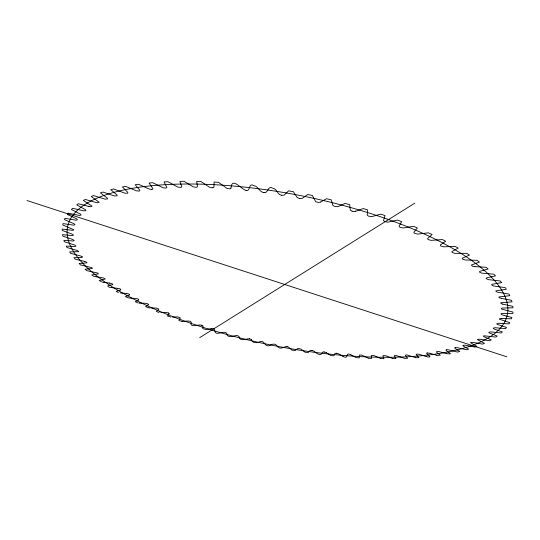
<?xml version="1.0" encoding="UTF-8"?>
<svg xmlns="http://www.w3.org/2000/svg" width="540" height="540" viewBox="0 0 540 540"><rect width="100%" height="100%" fill="white"/><g stroke="black" fill="none" stroke-linecap="round" stroke-linejoin="round"><path stroke-width="0.81" d="M82.269 256.865L80.73 255.987L70.632 253.348L69.647 251.897L78.759 251.64L77.294 250.499L67.028 247.55L66.278 246.105L75.08 246.47L75.978 246.091L74.608 244.978L64.388 241.785L63.882 240.347L73.136 241.002L74.162 240.617L72.934 239.524L62.755 236.068L62.512 234.657L72.353 235.609L73.21 235.467L73.339 234.988L72.164 234.11L62.188 230.445L62.222 229.054L72.455 230.324L73.42 230.202L73.616 229.682L62.735 224.944L63.045 223.587L73.575 225.167L74.972 224.701L74.095 223.776L64.429 219.591L65.036 218.282L75.931 220.199L77.47 219.74L76.653 218.822L67.311 214.434L68.222 213.179L79.38 215.426L81.108 215.015L80.419 214.11L71.415 209.507L72.637 208.312L83.99 210.897L85.928 210.539L85.313 209.621L76.768 204.849L78.307 203.728L88.837 206.408M230.999 188.021C231.788 176.499 241.103 189.128 245.95 190.384M230.999 188.082L229.912 188.845L227.09 188.494L218.592 182.345L214.124 182.081L213.907 187.285L212.321 187.819M320.612 202.034L326.538 198.713L331.223 199.841L332.883 205.396L334.793 206.469L337.75 206.672L345.121 203.411L349.704 204.66L350.291 210.047L352.033 211.154M320.51 202.102L318.553 202.493L315.704 201.697L312.397 195.514L307.651 194.515L302.164 198.484L299.504 198.511M199.699 337.635L414.821 203.162M148.412 304.783C148.527 302.967 143.438 303.318 141.487 303.17M148.345 304.817L145.577 306.619L148.892 307.861M355.664 211.221L363.245 208.575L367.693 209.932L367.2 215.089L368.429 216.122L371.723 216.628L380.774 214.15L385.047 215.602L383.508 220.556L384.622 221.582L387.821 222.156L397.568 220.091L401.645 221.63L399.08 226.287L400.059 227.36L403.151 227.988L413.512 226.341L417.353 227.948L413.788 232.342L414.761 233.449L417.677 234.077L428.483 232.848L430.88 233.955L432.068 234.509L427.558 238.585L428.058 239.544L431.096 240.374L442.402 239.551L445.702 241.259L440.303 245.005L440.667 245.957L443.536 246.821L455.173 246.402L458.183 248.137L451.953 251.532L452.176 252.484L454.869 253.368L466.742 253.341L469.442 255.089L462.49 258.107L462.139 258.518L462.483 259.038L465.035 259.969L477.056 260.321L479.432 262.062L471.366 265.079L472.46 266.18L474.937 266.632M355.752 211.181L354.112 211.538L352.107 211.174M138.659 299.977C139.016 298.363 134.372 298.37 132.739 298.289M138.578 300.004L135.284 301.685L137.815 302.933M129.384 295.022C130.376 294.307 127.663 293.497 126.495 293.476M129.242 295.063L125.456 296.588L128.108 297.898M454.977 347.679L454.741 348.28L459.79 351.506L457.468 352.053L448.396 349.799L446.405 349.731M455.126 347.645L457.07 347.632L466.506 349.751L468.673 349.124L463.07 345.911L462.881 345.384L465.075 345.128L474.917 347.105L476.915 346.39L470.441 342.63L472.547 342.306L482.645 344.108L484.468 343.305L477.326 339.532L479.318 339.154L489.632 340.76L491.258 339.863L483.833 336.65L483.415 336.191L483.914 335.786L495.828 337.055L497.245 336.076L489.382 332.978L488.781 332.309L490.583 331.844L501.161 333.005L502.355 331.938L493.958 328.914L493.25 328.192L494.903 327.692L505.589 328.61L506.54 327.456L497.475 324.473L496.8 324.014L496.955 323.528L498.427 323.224L509.038 323.879L509.74 322.643L499.345 319.201L499.844 318.566L501.62 318.478M120.602 289.946C121.865 289.244 118.692 288.293 117.72 288.34M120.346 290.007L116.215 291.323L118.429 292.666M446.216 349.772C444.312 351.088 456.28 354.969 446.351 353.612M211.066 328.772C217.789 327.294 211.579 335.104 219.942 332.964C222.278 332.282 227.273 331.196 227.171 335.003C230.067 339.424 236.203 333.275 239.018 336.548C239.956 342.252 246.166 338.344 249.784 338.843M211.133 328.759L205.787 329.528L202.73 328.563L203.047 325.971L201.717 325.269M436.995 355.401L440.309 355.232L436.421 352.067L436.786 351.56L439 351.594L446.094 353.552M475.004 266.639L486.081 267.28L488.133 269.015L479.878 271.31L479.412 272.038L481.66 273.125L493.79 274.185L495.518 275.893L486.729 277.823L486.108 278.498L488.16 279.605L500.189 280.976L501.127 282.096L501.586 282.656L492.332 284.222L491.555 284.742L493.418 285.957L505.271 287.624L506.345 289.258L495.828 290.898L496.199 291.641L497.455 292.154L509.065 294.084L509.814 295.67L498.865 296.966L499.358 297.81L501.208 298.35M427.275 352.951L429.988 353.302M427.147 352.964C424.13 353.349 435.024 358.337 426.654 356.724M151.821 189.392L149.189 189.034L138.571 184.268L135.196 184.741L139.86 190.269L139.34 191.072L136.539 190.876L125.51 186.361L122.418 186.968L127.899 192.443L127.616 193.273L124.889 193.185L113.603 188.966L110.808 189.689L116.991 195.021L117.194 195.797L114.433 195.966L102.897 192.038L100.413 192.875L107.278 198.099L107.602 198.909L105.057 199.152L93.44 195.548L91.267 196.493L99.245 202.318L96.93 202.743L85.239 199.456L83.383 200.495L92.016 206.111L91.037 206.739L88.972 206.449M151.592 189.412L152.692 189.182L152.881 188.622L149.094 183.053L152.739 182.716L162.918 187.731L165.847 188.156L166.867 187.427L164.032 181.919L167.92 181.724L177.701 187.022L181.035 187.441L181.757 186.752L179.915 181.366L184.032 181.325L193.064 186.752L196.081 187.367L197.485 186.766L196.654 181.42L200.961 181.528L209.297 187.117L212.112 187.805M426.425 356.656L418.993 354.24L416.772 354.092L416.151 354.537L418.892 357.595L415.874 357.723M95.776 276.689L93.636 276.291L91.834 274.887L98.341 273.935L97.936 273.119L86.704 270.635L85.084 269.21L92.003 268.542L92.374 268.245L91.861 267.658L80.528 264.911L79.103 263.473L86.974 262.838L86.258 261.961L84.362 261.34M182.682 321.408C185.153 321.597 190.451 319.876 191.376 322.461C188.75 328.219 198.848 323.885 201.913 325.337M182.493 321.415L182.108 321.435M181.913 321.442L178.895 320.375L180.286 318.053L179.726 317.493L177.383 316.865L172.483 317.061M392.351 358.445L395.921 358.634L394.295 355.698L395.644 355.347L404.69 358.398L407.579 358.276L405.392 355.252L406.681 354.854L415.651 357.649M153.043 307.989L156.411 308.07L158.605 308.9L158.747 309.332L156.31 311.391L159.057 312.552M170.775 317.088L167.427 315.974L169.364 313.74L168.311 312.971M162.736 312.586L166.502 312.532L168.446 313.025M392.148 358.364L386.026 355.82L383.751 355.529L382.894 355.86L383.96 358.675L380.734 358.56M162.526 312.593L161.696 312.593M502.889 304.169L512.865 306.335L513 307.793L502.382 308.029L501.417 308.381L501.593 309.096L512.96 312.066L512.798 313.457L502.18 313.375L500.931 313.848L501.903 314.807L511.9 317.513L511.461 318.823L501.815 318.492M161.487 312.586L160.751 312.579M84.247 261.313L75.155 259.139L73.94 257.695L81.864 257.519L82.309 256.912M152.827 307.989L150.876 307.935M368.469 358.209L371.743 358.405L371.223 355.671L372.256 355.394L374.423 355.732L380.545 358.479M149.668 307.894L149.114 307.868M351.115 354.969L356.157 357.642L359.303 357.831L359.336 355.171L361.591 355.064L368.287 358.128M141.264 303.156L140.238 303.095M140.008 303.082L139.664 303.062M139.435 303.048L138.739 303.001M132.509 298.276L131.686 298.215M126.293 293.463L121.52 293.024M131.45 298.195L128.709 297.959M336.4 353.255L334.962 353.41L333.909 355.793L330.696 355.455L326.43 352.721M336.292 353.241L338.337 353.693L342.954 356.4M117.491 288.32L113.366 287.847M246.098 190.397C250.661 191.801 248.279 182.21 253.861 185.632C258.235 186.017 259.382 192.308 263.898 192.578M121.277 292.997L120.164 292.876M324.257 351.992C320.895 351.027 322.792 356.825 317.601 353.808C315.407 352.688 314.091 350.521 311.661 350.413M323.993 351.959L326.329 352.647M104.922 282.447L109.782 283.115M109.674 283.102C119.644 285.491 102.188 284.641 109.802 287.361M113.11 287.813L111.719 287.631M311.87 350.44L310.183 350.467L308.077 352.607L304.83 352.134L301.144 349.171L299.538 348.644L297.682 348.604L295.083 350.608L291.829 350.062L288.603 347.105L286.76 346.518M264.047 192.598C268.252 193.644 267.671 184.876 272.761 188.231C276.905 188.561 277.297 194.751 281.441 195.237M111.463 287.597L110.444 287.456M104.666 282.406L103.883 282.285M103.619 282.245L103.1 282.163M102.836 282.123L102.445 282.056M281.516 195.251L284.026 195.203L288.617 190.85L290.209 191.133L293.389 191.714L297.155 197.471L299.356 198.484M501.275 298.363L511.583 300.334L512.021 301.86L500.722 302.791L501.066 303.588L502.821 304.155M98.712 277.202L103.518 277.999L105.307 279.005L99.293 280.476L101.662 281.927M98.442 277.155L97.112 276.925M287.024 346.565C283.669 346.275 279.869 350.939 276.791 345.634C275.137 343.278 272.052 343.973 269.933 345.485C264.512 347.531 265.079 340.565 260.395 341.469C257.621 343.325 252.085 343.474 251.363 339.667M96.849 276.878L96.046 276.737M249.527 338.783L251.357 339.647M436.752 355.334L430.083 353.336M27 200.529L506.878 356.832M343.035 356.44C349.549 359.822 344.662 351.29 350.96 354.875M159.725 311.297A224.201 76.153 11.3 0 0 506.864 316.595A224.201 76.153 11.3 0 0 195.905 184.059A224.201 76.153 11.3 0 0 159.725 311.297"/></g></svg>
